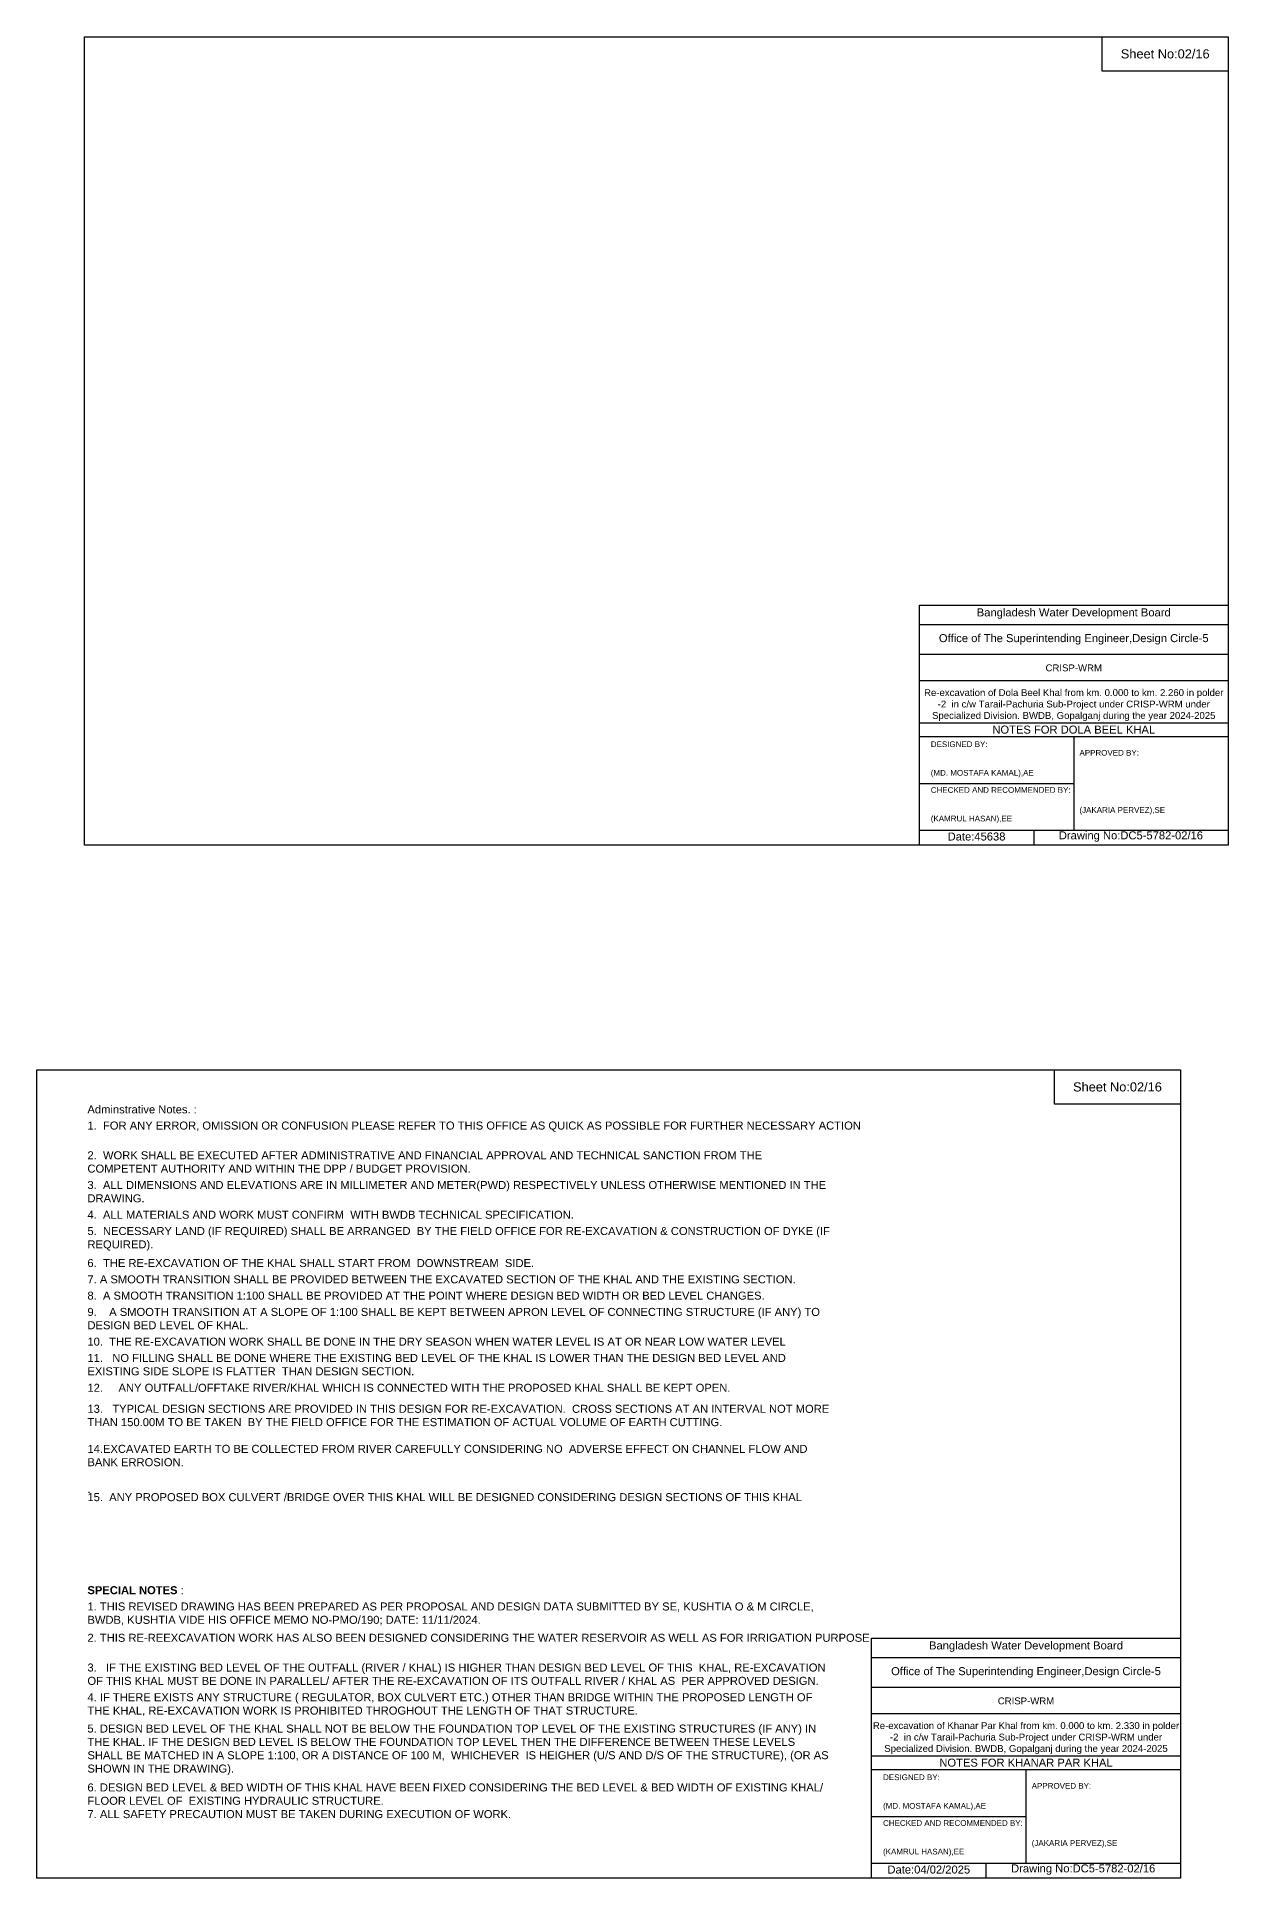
# Model space of a CAD drawing. Header units: inches. Extents: x 91000 to 268000, y -5656 to 7228.
# Drawn here: x 110000 to 118334, y -5656 to 7228 of the extents above; entities that cross this region are included whole.
import ezdxf

# ---------------------------------------------------------------- set-up
doc = ezdxf.new("R2010")
doc.units = ezdxf.units.IN
doc.header["$LTSCALE"] = 7
doc.header["$MEASUREMENT"] = 0
doc.styles.get("Standard").update_dxf_attribs({"font": 'arial.ttf'})

msp = doc.modelspace()

# ---------------------------------------------------------------- linework, layer by layer
for points in [[(110334, 7228), (118334, 7228), (118334, 1572), (110334, 1572)], [(117454, 7228), (118334, 7228), (118334, 6988), (117454, 6988)], [(110000, 0), (118000, 0), (118000, -5656), (110000, -5656)], [(117120, 0), (118000, 0), (118000, -240), (117120, -240)]]:
    msp.add_lwpolyline(points, close=True)
for points in [[(116174, 1572), (116174, 3252), (118334, 3252)], [(116174, 3116), (118334, 3116)], [(116174, 2908), (118334, 2908)], [(116174, 2724), (118334, 2724)], [(116174, 2428), (118334, 2428)], [(116174, 2332), (118334, 2332)], [(117254, 2332), (117254, 1676)], [(116174, 2004), (117254, 2004)], [(116174, 1676), (118334, 1676)], [(116974, 1676), (116974, 1572)], [(115840, -5656), (115840, -3976), (118000, -3976)], [(115840, -4112), (118000, -4112)], [(115840, -4320), (118000, -4320)], [(115840, -4504), (118000, -4504)], [(115840, -4800), (118000, -4800)], [(115840, -4896), (118000, -4896)], [(116920, -4896), (116920, -5552)], [(115840, -5224), (116920, -5224)], [(115840, -5552), (118000, -5552)], [(116640, -5552), (116640, -5656)]]:
    msp.add_lwpolyline(points)

# ---------------------------------------------------------------- texts
at = {"attachment_point": 5}
for s, insert, char_height in [('Sheet No:02/16', (117894, 7108), 64), ('Bangladesh Water Development Board', (117254, 3192), 56), ('Office of The Superintending Engineer,Design Circle-5', (117254, 3012), 56), ('Sheet No:02/16', (117560, -120), 64), ('Bangladesh Water Development Board', (116920, -4036), 56), ('Office of The Superintending Engineer,Design Circle-5', (116920, -4216), 56)]:
    msp.add_mtext(s, dxfattribs=dict(at, insert=insert, char_height=char_height))
for s, insert, char_height, width, attachment_point in [('CRISP-WRM', (117254, 2812), 48, 2240, 5), ('Re-excavation of Dola Beel Khal from km. 0.000 to km. 2.260 in polder -2  in c/w Tarail-Pachuria Sub-Project under CRISP-WRM under Specialized Division. BWDB, Gopalganj during the year 2024-2025', (117254, 2552), 48, 2160, 5), ('NOTES FOR DOLA BEEL KHAL', (117254, 2380), 56, 2240, 5), ('DESIGNED BY:^J^J^J(MD. MOSTAFA KAMAL),AE', (116254, 2172), 40, 1120, 4), ('APPROVED BY:^J^J^J^J^J^J(JAKARIA PERVEZ),SE', (117294, 2012), 40, 1120, 4), ('CHECKED AND RECOMMENDED BY:^J^J^J(KAMRUL HASAN),EE', (116254, 1852), 40, 1120, 4), ('Date:45638', (116574, 1632), 56, 1120, 5), ('Drawing No:DC5-5782-02/16', (117654, 1632), 56, 1760, 5), ('Adminstrative Notes. :', (110354, -249), 56, 5200, 1), ('1.  FOR ANY ERROR, OMISSION OR CONFUSION PLEASE REFER TO THIS OFFICE AS QUICK AS POSSIBLE FOR FURTHER NECESSARY ACTION', (110354, -362), 56, 5200, 1), ('2.  WORK SHALL BE EXECUTED AFTER ADMINISTRATIVE AND FINANCIAL APPROVAL AND TECHNICAL SANCTION FROM THE COMPETENT AUTHORITY AND WITHIN THE DPP / BUDGET PROVISION. ', (110354, -570), 56, 5200, 1), ('3.  ALL DIMENSIONS AND ELEVATIONS ARE IN MILLIMETER AND METER(PWD) RESPECTIVELY UNLESS OTHERWISE MENTIONED IN THE DRAWING.', (110354, -778), 56, 5200, 1), ('4.  ALL MATERIALS AND WORK MUST CONFIRM  WITH BWDB TECHNICAL SPECIFICATION.', (110354, -986), 56, 5200, 1), ('5.  NECESSARY LAND (IF REQUIRED) SHALL BE ARRANGED  BY THE FIELD OFFICE FOR RE-EXCAVATION & CONSTRUCTION OF DYKE (IF REQUIRED).', (110354, -1100), 56, 5200, 1), ('6.  THE RE-EXCAVATION OF THE KHAL SHALL START FROM  DOWNSTREAM  SIDE.', (110354, -1324), 56, 5200, 1), ('7. A SMOOTH TRANSITION SHALL BE PROVIDED BETWEEN THE EXCAVATED SECTION OF THE KHAL AND THE EXISTING SECTION.', (110354, -1438), 56, 5200, 1), ('8.  A SMOOTH TRANSITION 1:100 SHALL BE PROVIDED AT THE POINT WHERE DESIGN BED WIDTH OR BED LEVEL CHANGES.', (110354, -1552), 56, 5200, 1), ('9.    A SMOOTH TRANSITION AT A SLOPE OF 1:100 SHALL BE KEPT BETWEEN APRON LEVEL OF CONNECTING STRUCTURE (IF ANY) TO DESIGN BED LEVEL OF KHAL.', (110354, -1666), 56, 5200, 1), ('10.  THE RE-EXCAVATION WORK SHALL BE DONE IN THE DRY SEASON WHEN WATER LEVEL IS AT OR NEAR LOW WATER LEVEL', (110354, -1874), 56, 5200, 1), ('11.   NO FILLING SHALL BE DONE WHERE THE EXISTING BED LEVEL OF THE KHAL IS LOWER THAN THE DESIGN BED LEVEL AND EXISTING SIDE SLOPE IS FLATTER  THAN DESIGN SECTION.', (110354, -1988), 56, 5200, 1), ('12.     ANY OUTFALL/OFFTAKE RIVER/KHAL WHICH IS CONNECTED WITH THE PROPOSED KHAL SHALL BE KEPT OPEN.', (110354, -2197), 56, 5200, 1), ('13.   TYPICAL DESIGN SECTIONS ARE PROVIDED IN THIS DESIGN FOR RE-EXCAVATION.  CROSS SECTIONS AT AN INTERVAL NOT MORE THAN 150.00M TO BE TAKEN  BY THE FIELD OFFICE FOR THE ESTIMATION OF ACTUAL VOLUME OF EARTH CUTTING. ^J^J14.EXCAVATED EARTH TO BE COLLECTED FROM RIVER CAREFULLY CONSIDERING NO  ADVERSE EFFECT ON CHANNEL FLOW AND BANK ERROSION.^J^J.', (110354, -2344), 56, 5200, 1), ('15.  ANY PROPOSED BOX CULVERT /BRIDGE OVER THIS KHAL WILL BE DESIGNED CONSIDERING DESIGN SECTIONS OF THIS KHAL', (110354, -2962), 56, 5200, 1), ('{\\fArial|b1|i0|c0|p34;SPECIAL NOTES} :', (110354, -3613), 56, 5200, 1), ('1. THIS REVISED DRAWING HAS BEEN PREPARED AS PER PROPOSAL AND DESIGN DATA SUBMITTED BY SE, KUSHTIA O & M CIRCLE, BWDB, KUSHTIA VIDE HIS OFFICE MEMO NO-PMO/190; DATE: 11/11/2024. ', (110354, -3727), 56, 5200, 1), ('2. THIS RE-REEXCAVATION WORK HAS ALSO BEEN DESIGNED CONSIDERING THE WATER RESERVOIR AS WELL AS FOR IRRIGATION PURPOSE.  ', (110354, -3946), 56, 5200, 1), ('3.   IF THE EXISTING BED LEVEL OF THE OUTFALL (RIVER / KHAL) IS HIGHER THAN DESIGN BED LEVEL OF THIS  KHAL, RE-EXCAVATION OF THIS KHAL MUST BE DONE IN PARALLEL/ AFTER THE RE-EXCAVATION OF ITS OUTFALL RIVER / KHAL AS  PER APPROVED DESIGN.^J', (110354, -4154), 56, 5200, 1), ('4. IF THERE EXISTS ANY STRUCTURE ( REGULATOR, BOX CULVERT ETC.) OTHER THAN BRIDGE WITHIN THE PROPOSED LENGTH OF THE KHAL, RE-EXCAVATION WORK IS PROHIBITED THROGHOUT THE LENGTH OF THAT STRUCTURE.', (110354, -4362), 56, 5200, 1), ('CRISP-WRM', (116920, -4416), 48, 2240, 5), ('5. DESIGN BED LEVEL OF THE KHAL SHALL NOT BE BELOW THE FOUNDATION TOP LEVEL OF THE EXISTING STRUCTURES (IF ANY) IN THE KHAL. IF THE DESIGN BED LEVEL IS BELOW THE FOUNDATION TOP LEVEL THEN THE DIFFERENCE BETWEEN THESE LEVELS SHALL BE MATCHED IN A SLOPE 1:100, OR A DISTANCE OF 100 M,  WHICHEVER  IS HEIGHER (U/S AND D/S OF THE STRUCTURE), (OR AS SHOWN IN THE DRAWING).^J', (110354, -4581), 56, 5200, 1), ('Re-excavation of Khanar Par Khal from km. 0.000 to km. 2.330 in polder -2  in c/w Tarail-Pachuria Sub-Project under CRISP-WRM under Specialized Division. BWDB, Gopalganj during the year 2024-2025', (116920, -4676), 48, 2160, 5), ('NOTES FOR KHANAR PAR KHAL', (116920, -4848), 56, 2240, 5), ('6. DESIGN BED LEVEL & BED WIDTH OF THIS KHAL HAVE BEEN FIXED CONSIDERING THE BED LEVEL & BED WIDTH OF EXISTING KHAL/ FLOOR LEVEL OF  EXISTING HYDRAULIC STRUCTURE.\\P7. ALL SAFETY PRECAUTION MUST BE TAKEN DURING EXECUTION OF WORK.', (110354, -4993), 56, 5200, 1), ('DESIGNED BY:^J^J^J(MD. MOSTAFA KAMAL),AE', (115920, -5056), 40, 1120, 4), ('APPROVED BY:^J^J^J^J^J^J(JAKARIA PERVEZ),SE', (116960, -5216), 40, 1120, 4), ('CHECKED AND RECOMMENDED BY:^J^J^J(KAMRUL HASAN),EE', (115920, -5376), 40, 1120, 4), ('Date:04/02/2025', (116240, -5596), 56, 1120, 5), ('Drawing No:DC5-5782-02/16', (117320, -5596), 56, 1760, 5)]:
    msp.add_mtext(s, dxfattribs=dict(insert=insert, char_height=char_height, width=width, attachment_point=attachment_point))

doc.saveas('drawing.dxf')
